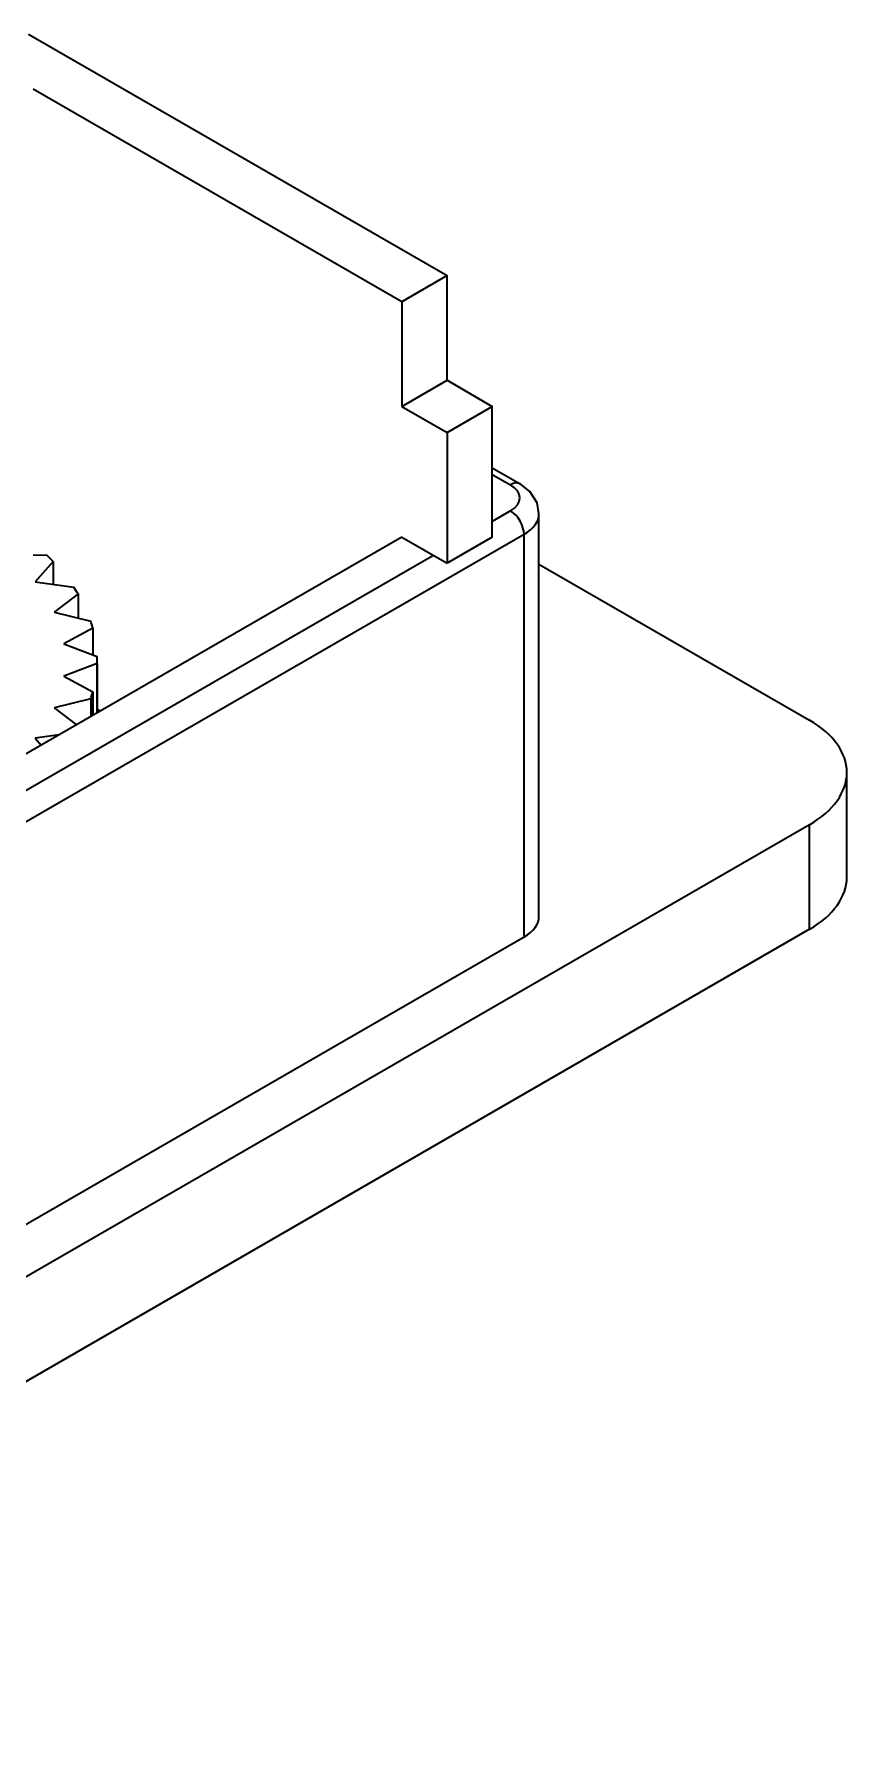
# Model space of a CAD drawing. Header units: millimetres. Extents: x -105 to 105, y -148 to 148.
# Drawn here: x 62.61 to 75.29, y -25.73 to 0.9 of the extents above; entities that cross this region are included whole.
import ezdxf

# ---------------------------------------------------------------- set-up
doc = ezdxf.new("R2010")
doc.units = ezdxf.units.MM
doc.layers.add('粗实线层', color=7, linetype='Continuous', lineweight=35)

msp = doc.modelspace()

# ---------------------------------------------------------------- linework, layer by layer
at = {"layer": '粗实线层', "color": 7, "lineweight": 35, "ltscale": 0.1925}
for p, q in [((62.52, 0.905), (69.051, -2.866)), ((68.344, -3.274), (62.59, 0.047)), ((69.051, -2.866), (68.344, -3.274)), ((69.051, -4.499), (69.051, -2.866)), ((68.344, -3.274), (68.344, -4.907)), ((68.344, -4.907), (69.051, -4.499)), ((69.051, -4.499), (69.758, -4.907)), ((68.344, -4.907), (69.051, -5.315)), ((69.051, -5.315), (69.758, -4.907)), ((69.758, -6.948), (69.758, -4.907)), ((69.051, -5.315), (69.051, -7.357)), ((69.758, -5.867), (70.191, -6.117)), ((69.758, -5.969), (70.041, -6.132)), ((70.041, -6.54), (69.758, -6.704)), ((70.487, -12.868), (70.487, -6.581)), ((70.253, -6.908), (55.828, -15.236)), ((70.253, -13.195), (70.253, -6.908)), ((68.344, -6.948), (59.151, -12.256)), ((68.344, -6.948), (69.051, -7.357)), ((69.758, -6.948), (69.051, -7.357)), ((68.839, -7.234), (59.151, -12.827)), ((62.59, -7.225), (62.805, -7.232)), ((62.901, -7.328), (62.62, -7.648)), ((62.901, -7.328), (62.901, -7.686)), ((70.487, -7.37), (74.708, -9.806)), ((62.62, -7.648), (63.225, -7.729)), ((63.291, -7.834), (62.918, -8.12)), ((63.291, -7.834), (63.291, -8.212)), ((62.918, -8.12), (63.489, -8.261)), ((63.523, -8.371), (63.069, -8.616)), ((63.523, -8.371), (63.523, -8.787)), ((63.069, -8.616), (63.59, -8.812)), ((63.59, -8.923), (63.069, -9.119)), ((63.59, -9.693), (63.59, -8.867)), ((63.59, -8.923), (63.59, -9.693)), ((63.069, -9.119), (63.523, -9.364)), ((63.489, -9.473), (62.918, -9.614)), ((63.489, -9.473), (63.489, -9.751)), ((63.523, -9.364), (63.523, -9.732)), ((62.918, -9.614), (63.265, -9.881)), ((62.995, -10.036), (62.62, -10.087)), ((62.62, -10.087), (62.717, -10.197)), ((75.293, -12.256), (75.293, -10.623)), ((74.708, -11.439), (52.787, -24.095)), ((74.708, -13.072), (74.708, -11.439)), ((74.708, -13.072), (52.787, -25.728)), ((70.253, -13.195), (55.828, -21.523))]:
    msp.add_line(p, q, dxfattribs=at)
msp.add_lwpolyline([(70.487, -6.581), (70.456, -6.414), (70.344, -6.237), (70.191, -6.117)], dxfattribs=at)
for centre, major_axis, start_param, end_param in [((70.041, -6.377), (0.15, 0.26), 0, 0.785398), ((69.687, -6.336), (0.5, 0), 5.497787, 7.068583), ((70.041, -6.785), (0.15, -0.26), 0.785398, 2.356194), ((69.687, -6.581), (0.8, 0), 5.497787, 6.283185), ((58.09, -8.867), (5.5, 0), 0.506111, 0.541086), ((58.09, -8.867), (5.5, 0), 0.331578, 0.366553), ((58.09, -8.867), (5.5, 0), 0.157045, 0.192021), ((58.09, -8.867), (5.5, 0), 0, 0.017488), ((58.09, -8.867), (5.5, 0), 6.265698, 6.283185), ((58.09, -8.867), (5.5, 0), 6.091165, 6.12614), ((58.09, -12.133), (7, 0), 0.65647, 0.666947), ((73.293, -10.623), (2, 0), 0, 0.785398), ((73.293, -10.623), (2, 0), 5.497787, 6.283185), ((73.293, -12.256), (2, 0), 5.497787, 6.283185), ((69.687, -12.868), (0.8, 0), 5.497787, 6.283185)]:
    msp.add_ellipse(centre, major_axis=major_axis, ratio=0.57735, start_param=start_param, end_param=end_param, dxfattribs=at)

doc.saveas('drawing.dxf')
